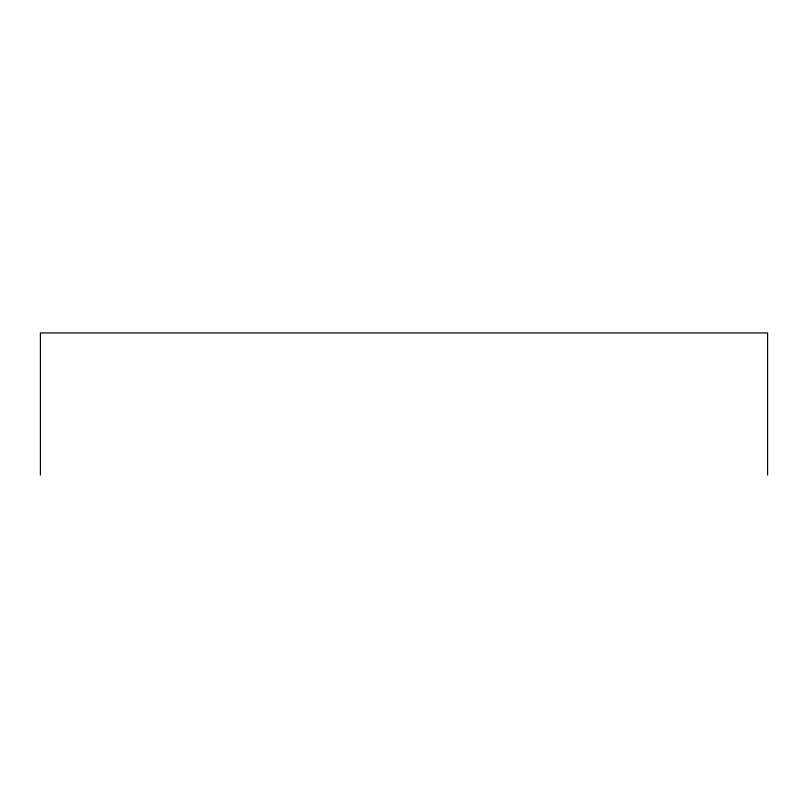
<?xml version="1.0" encoding="UTF-8"?>
<svg xmlns="http://www.w3.org/2000/svg" width="808" height="808" viewBox="0 0 808 808"><rect width="100%" height="100%" fill="white"/><g stroke="black" fill="none" stroke-linecap="round" stroke-linejoin="round"><path stroke-width="1.21" d="M767.6 475.074L767.6 332.926L40.4 332.926L40.4 475.074"/></g></svg>
